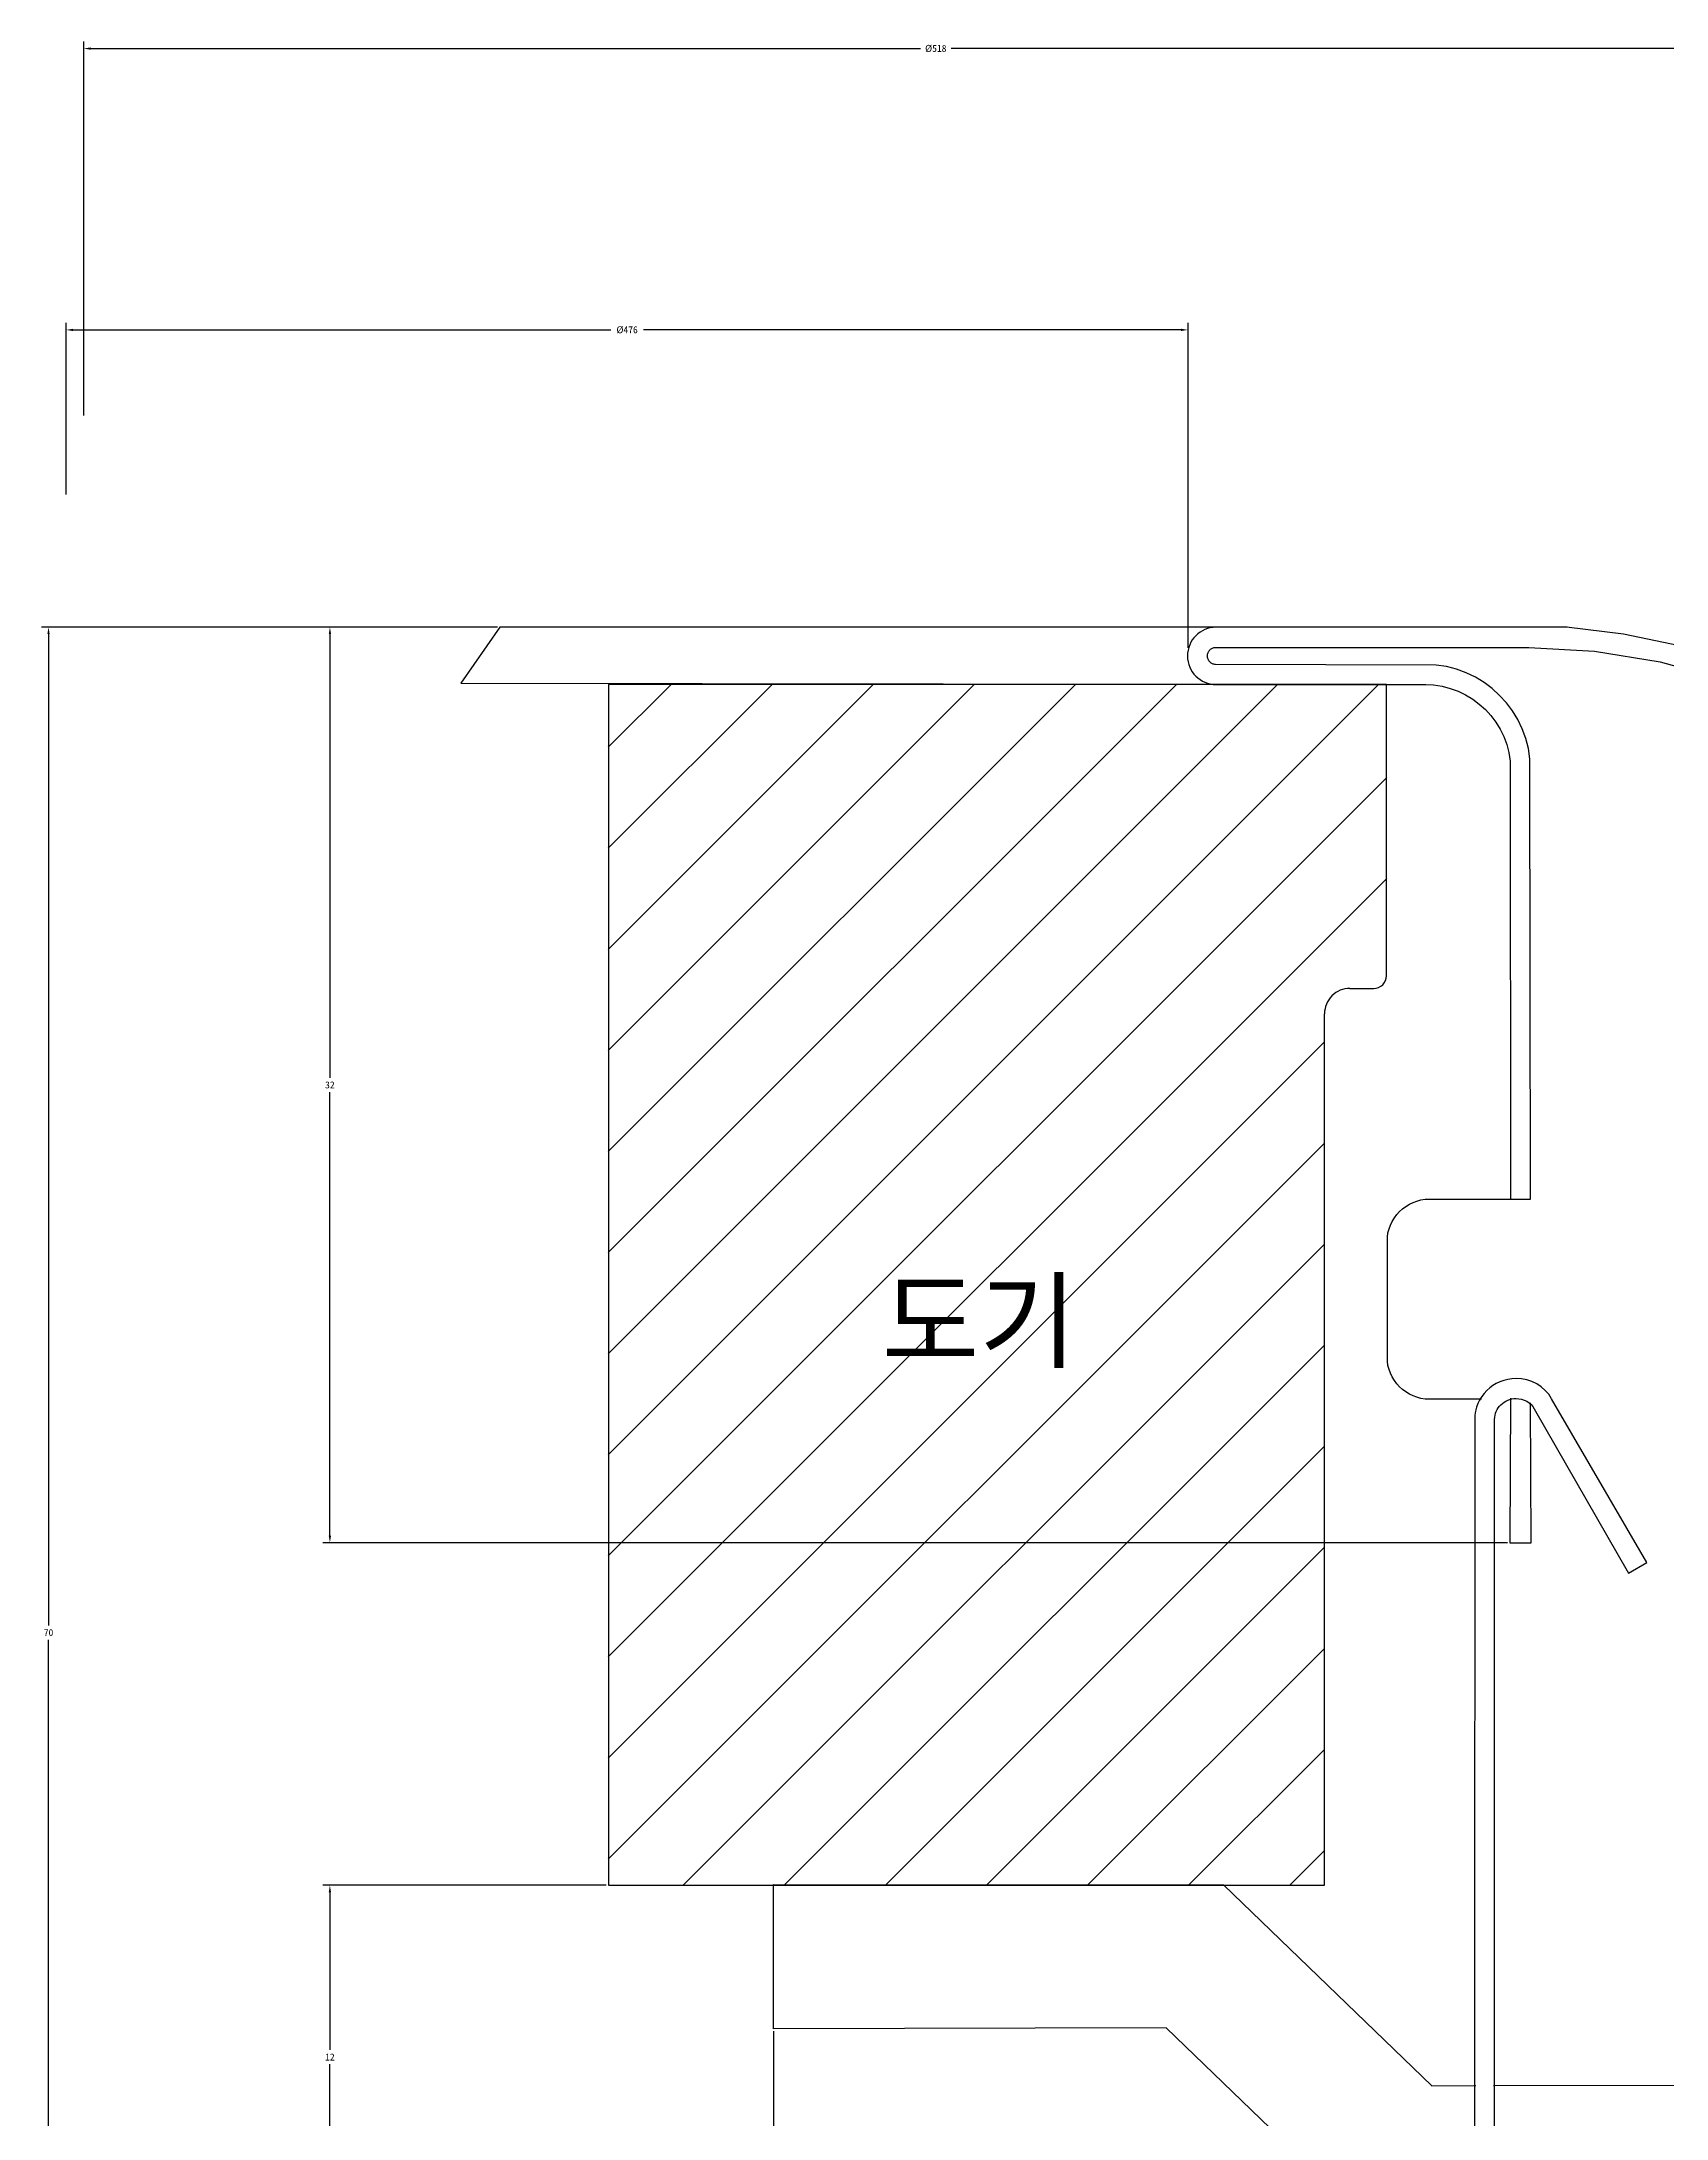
# Model space of a CAD drawing. Header units: inches. Extents: x -832 to -622, y 154 to 451.
# Drawn here: x -754.2 to -712.4, y 245.5 to 298.9 of the extents above; entities that cross this region are included whole.
import ezdxf

# ---------------------------------------------------------------- set-up
doc = ezdxf.new("R2010")
doc.units = ezdxf.units.IN
doc.header["$LTSCALE"] = 0.03937
doc.header["$MEASUREMENT"] = 0
for name, color, linetype in [('002', 7, 'Continuous'), ('______', 7, 'Continuous'), ('DEMA', 5, 'Continuous')]:
    doc.layers.add(name, color=color, linetype=linetype)
doc.dimstyles.get("Standard").update_dxf_attribs({"dimtxt": 0.18, "dimasz": 0.18, "dimexe": 0.18, "dimexo": 0.0625, "dimgap": 0.09, "dimtad": 0, "dimtih": 1, "dimtoh": 1, "dimdec": 4, "dimzin": 0, "dimdsep": 46, "dimtxsty": 'Standard', "dimcen": 0.09, "dimadec": 0, "dimazin": 0, "dimtfac": 1, "dimtdec": 4, "dimtofl": 0, "dimtmove": 0, "dimatfit": 3, "dimfxl": 0, "dimtolj": 1, "dimtzin": 0, "dimarcsym": 0})

# ---------------------------------------------------------------- blocks, each defined once
blk = doc.blocks.new('*D1')
at = {"layer": 'Defpoints', "color": 0}
for p in [(-739.613, 251.463), (-746.78, 242.63), (-719.925, 242.63)]:
    blk.add_point(p, dxfattribs=at)
at = {"layer": 'DEMA', "color": 0, "lineweight": -2}
for p, q in [((-739.676, 251.463), (-746.96, 251.463)), ((-746.78, 251.283), (-746.78, 247.228)), ((-746.78, 242.81), (-746.78, 246.865)), ((-719.988, 242.63), (-746.96, 242.63))]:
    blk.add_line(p, q, dxfattribs=at)
at = {"layer": 'DEMA', "color": 0}
for points in [[(-746.75, 251.283), (-746.81, 251.283), (-746.78, 251.463)], [(-746.81, 242.81), (-746.75, 242.81), (-746.78, 242.63)]]:
    blk.add_solid(points, dxfattribs=at)
at = {"layer": 'DEMA', "color": 0, "insert": (-746.78, 247.046), "char_height": 0.18, "attachment_point": 5}
blk.add_mtext('\\A1;12', dxfattribs=at)
blk = doc.blocks.new('*D2')
at = {"layer": 'Defpoints', "color": 0}
for p in [(-735.373, 247.772), (-700.795, 242.626), (-700.795, 217.076)]:
    blk.add_point(p, dxfattribs=at)
at = {"layer": 'DEMA', "color": 0, "lineweight": -2}
for p, q in [((-735.373, 247.709), (-735.373, 216.896)), ((-700.795, 242.563), (-700.795, 216.896)), ((-735.193, 217.076), (-718.327, 217.076)), ((-700.975, 217.076), (-717.84, 217.076))]:
    blk.add_line(p, q, dxfattribs=at)
at = {"layer": 'DEMA', "color": 0}
for points in [[(-735.193, 217.106), (-735.193, 217.046), (-735.373, 217.076)], [(-700.975, 217.046), (-700.975, 217.106), (-700.795, 217.076)]]:
    blk.add_solid(points, dxfattribs=at)
at = {"layer": 'DEMA', "color": 0, "insert": (-718.084, 217.076), "char_height": 0.18, "attachment_point": 5}
blk.add_mtext('\\A1;47', dxfattribs=at)
blk = doc.blocks.new('*D3')
at = {"layer": 'Defpoints', "color": 0}
for p in [(-746.78, 283.809), (-742.407, 283.809), (-716.44, 260.267)]:
    blk.add_point(p, dxfattribs=at)
at = {"layer": 'DEMA', "color": 0, "lineweight": -2}
for p, q in [((-742.47, 283.809), (-746.96, 283.809)), ((-746.78, 283.629), (-746.78, 272.22)), ((-746.78, 260.447), (-746.78, 271.856)), ((-716.503, 260.267), (-746.96, 260.267))]:
    blk.add_line(p, q, dxfattribs=at)
at = {"layer": 'DEMA', "color": 0}
for points in [[(-746.75, 283.629), (-746.81, 283.629), (-746.78, 283.809)], [(-746.81, 260.447), (-746.75, 260.447), (-746.78, 260.267)]]:
    blk.add_solid(points, dxfattribs=at)
at = {"layer": 'DEMA', "color": 0, "insert": (-746.78, 272.038), "char_height": 0.18, "attachment_point": 5}
blk.add_mtext('\\A1;32', dxfattribs=at)
blk = doc.blocks.new('*D4')
at = {"layer": 'Defpoints', "color": 0}
for p in [(-753.562, 291.451), (-753.562, 287.156), (-724.717, 283.217)]:
    blk.add_point(p, dxfattribs=at)
at = {"layer": 'DEMA', "color": 0, "lineweight": -2}
for p, q in [((-753.562, 287.218), (-753.562, 291.631)), ((-724.717, 283.279), (-724.717, 291.631)), ((-753.382, 291.451), (-739.561, 291.451)), ((-724.897, 291.451), (-738.717, 291.451))]:
    blk.add_line(p, q, dxfattribs=at)
at = {"layer": 'DEMA', "color": 0}
for points in [[(-753.382, 291.481), (-753.382, 291.421), (-753.562, 291.451)], [(-724.897, 291.421), (-724.897, 291.481), (-724.717, 291.451)]]:
    blk.add_solid(points, dxfattribs=at)
at = {"layer": 'DEMA', "color": 0, "insert": (-739.139, 291.451), "char_height": 0.18, "attachment_point": 5}
blk.add_mtext('\\A1;Ø476', dxfattribs=at)
blk = doc.blocks.new('*D5')
at = {"layer": 'Defpoints', "color": 0}
for p in [(-753.11, 298.685), (-753.11, 289.19), (-709.295, 281.804)]:
    blk.add_point(p, dxfattribs=at)
at = {"layer": 'DEMA', "color": 0, "lineweight": -2}
for p, q in [((-753.11, 289.253), (-753.11, 298.865)), ((-752.93, 298.685), (-731.594, 298.685)), ((-709.475, 298.685), (-730.81, 298.685)), ((-709.295, 281.867), (-709.295, 298.865))]:
    blk.add_line(p, q, dxfattribs=at)
at = {"layer": 'DEMA', "color": 0}
for points in [[(-752.93, 298.715), (-752.93, 298.655), (-753.11, 298.685)], [(-709.475, 298.655), (-709.475, 298.715), (-709.295, 298.685)]]:
    blk.add_solid(points, dxfattribs=at)
at = {"layer": 'DEMA', "color": 0, "insert": (-731.202, 298.685), "char_height": 0.18, "attachment_point": 5}
blk.add_mtext('\\A1;Ø518', dxfattribs=at)
blk = doc.blocks.new('*D6')
at = {"layer": 'Defpoints', "color": 0}
for p in [(-742.407, 283.809), (-754.014, 232.105), (-717.364, 232.105)]:
    blk.add_point(p, dxfattribs=at)
at = {"layer": 'DEMA', "color": 0, "lineweight": -2}
for p, q in [((-742.47, 283.809), (-754.194, 283.809)), ((-754.014, 283.629), (-754.014, 258.139)), ((-754.014, 232.285), (-754.014, 257.775)), ((-717.426, 232.105), (-754.194, 232.105))]:
    blk.add_line(p, q, dxfattribs=at)
at = {"layer": 'DEMA', "color": 0}
for points in [[(-753.984, 283.629), (-754.044, 283.629), (-754.014, 283.809)], [(-754.044, 232.285), (-753.984, 232.285), (-754.014, 232.105)]]:
    blk.add_solid(points, dxfattribs=at)
at = {"layer": 'DEMA', "color": 0, "insert": (-754.014, 257.957), "char_height": 0.18, "attachment_point": 5}
blk.add_mtext('\\A1;70', dxfattribs=at)

msp = doc.modelspace()

# ---------------------------------------------------------------- linework, layer by layer
for points in [[(-712.07927, 283.32427), (-713.52095, 283.62772), (-714.98257, 283.80396), (-724.07182, 283.80016), (-724.1448, 283.78904), (-724.21523, 283.77094), (-724.28275, 283.74624), (-724.34699, 283.7153), (-724.40758, 283.6785), (-724.46416, 283.63619), (-724.51634, 283.58875), (-724.56377, 283.53654), (-724.60608, 283.47994), (-724.64289, 283.4193), (-724.67383, 283.355), (-724.69854, 283.28739), (-724.71665, 283.21686), (-724.72779, 283.14376), (-724.73158, 283.06847), (-724.72779, 282.99337), (-724.71665, 282.92043), (-724.69854, 282.85003), (-724.67383, 282.78252), (-724.64288, 282.71828), (-724.60606, 282.65769), (-724.56375, 282.6011), (-724.5163, 282.5489), (-724.4641, 282.50146), (-724.40751, 282.45914), (-724.34689, 282.42231), (-724.28262, 282.39135), (-724.21507, 282.36662), (-724.14459, 282.3485), (-724.07158, 282.33735), (-718.40458, 282.32218), (-718.18561, 282.28879), (-717.97426, 282.23452), (-717.77164, 282.16051), (-717.57887, 282.06789), (-717.39704, 281.95778), (-717.22727, 281.83133), (-717.07067, 281.68965), (-716.92834, 281.53389), (-716.80139, 281.36518), (-716.69093, 281.18464), (-716.59807, 280.99341), (-716.52391, 280.79262), (-716.46957, 280.5834), (-716.43616, 280.36688), (-716.42477, 269.10396), (-715.91033, 269.10396)], [(-715.91033, 269.10396), (-715.92437, 280.41952), (-715.96557, 280.68717), (-716.03254, 280.94576), (-716.12388, 281.1939), (-716.23821, 281.43019), (-716.37413, 281.65324), (-716.53026, 281.86166), (-716.70521, 282.05405), (-716.89758, 282.22902), (-717.10598, 282.38519), (-717.32903, 282.52115), (-717.56533, 282.63551), (-717.8135, 282.72688), (-718.07213, 282.79387), (-718.33986, 282.83509), (-724.01134, 282.84914), (-724.03127, 282.85027), (-724.05088, 282.85361), (-724.07002, 282.85903), (-724.08857, 282.86642), (-724.1064, 282.87568), (-724.12337, 282.88669), (-724.13935, 282.89934), (-724.15421, 282.91351), (-724.16781, 282.9291), (-724.18003, 282.946), (-724.19073, 282.96408), (-724.19978, 282.98325), (-724.20705, 283.00338), (-724.21241, 283.02437), (-724.21572, 283.04611), (-724.21686, 283.06847), (-724.21572, 283.09104), (-724.21241, 283.11295), (-724.20705, 283.13409), (-724.19978, 283.15435), (-724.19073, 283.17363), (-724.18003, 283.19181), (-724.16781, 283.20878), (-724.15421, 283.22443), (-724.13935, 283.23865), (-724.12337, 283.25133), (-724.1064, 283.26237), (-724.08857, 283.27164), (-724.07002, 283.27905), (-724.05088, 283.28447), (-724.03127, 283.28781), (-724.01134, 283.28895), (-715.95676, 283.28895), (-714.26417, 283.19533), (-712.57512, 282.91558), (-710.91145, 282.45135)], [(-716.83382, 232.08992), (-716.83382, 263.44028), (-716.83097, 263.49396), (-716.82262, 263.54636), (-716.80904, 263.59719), (-716.79051, 263.64615), (-716.7673, 263.69293), (-716.73969, 263.73723), (-716.70796, 263.77874), (-716.67238, 263.81717), (-716.63322, 263.85221), (-716.59077, 263.88356), (-716.54531, 263.91092), (-716.4971, 263.93398), (-716.44642, 263.95245), (-716.39355, 263.96601), (-716.33877, 263.97437), (-716.28235, 263.97722), (-716.20946, 263.97236), (-716.13882, 263.95821), (-716.07134, 263.9354), (-716.00793, 263.90459), (-715.9495, 263.8664), (-715.89696, 263.82148), (-715.85122, 263.77048), (-715.8132, 263.71402), (-713.3894, 259.48599), (-712.91712, 259.7583), (-715.36741, 263.97124), (-715.44345, 264.08458), (-715.53376, 264.18613), (-715.63667, 264.27487), (-715.75053, 264.34977), (-715.87368, 264.40981), (-716.00447, 264.45397), (-716.14125, 264.48121), (-716.28235, 264.49052), (-716.3913, 264.48502), (-716.49711, 264.46889), (-716.59925, 264.44269), (-716.69717, 264.40698), (-716.79034, 264.36231), (-716.87822, 264.30926), (-716.96029, 264.24837), (-717.03599, 264.18021), (-717.10479, 264.10534), (-717.16617, 264.02432), (-717.21957, 263.9377), (-717.26447, 263.84605), (-717.30032, 263.74992), (-717.32659, 263.64987), (-717.34275, 263.54648), (-717.36364, 232.1053)]]:
    msp.add_lwpolyline(points)
at = {"layer": '002'}
for p, q in [((-739.62214, 280.72073), (-737.99963, 282.3421)), ((-739.62214, 278.12233), (-735.40151, 282.3421)), ((-739.62214, 272.92495), (-730.20356, 282.3421)), ((-739.62214, 270.32483), (-727.60515, 282.3421)), ((-739.62214, 262.52847), (-719.80822, 282.3421)), ((-739.62214, 267.72642), (-725.00618, 282.3421)), ((-739.62214, 265.12745), (-722.4072, 282.3421)), ((-739.62214, 275.52335), (-732.80253, 282.3421)), ((-719.61624, 282.33356), (-739.61331, 282.33356)), ((-739.61331, 282.33356), (-739.61331, 251.4626)), ((-719.61624, 274.84616), (-719.61624, 282.33356)), ((-739.62214, 259.93007), (-719.60769, 279.94537)), ((-739.62214, 257.33109), (-719.60769, 277.34639)), ((-720.55565, 274.52056), (-719.94183, 274.52056)), ((-721.20684, 251.4626), (-721.20684, 273.86938)), ((-739.62214, 254.73212), (-721.21083, 273.14428)), ((-739.62214, 252.13428), (-721.21083, 270.5453)), ((-737.70396, 251.45292), (-721.21083, 267.9469)), ((-735.10498, 251.45292), (-721.21083, 265.34792)), ((-732.506, 251.45292), (-721.21083, 262.74895)), ((-729.90731, 251.45292), (-721.21083, 260.15054)), ((-727.30891, 251.45292), (-721.21083, 257.55157)), ((-724.70993, 251.45292), (-721.21083, 254.95259)), ((-722.11153, 251.45292), (-721.21083, 252.35418)), ((-739.61331, 251.4626), (-721.20684, 251.4626))]:
    msp.add_line(p, q, dxfattribs=at)
for points in [[(-714.96748, 283.80396), (-742.40726, 283.80908), (-743.41022, 282.36831), (-718.60046, 282.33356)], [(-717.17507, 263.95728), (-718.62049, 263.96298), (-718.72761, 263.97967), (-718.83125, 264.00678), (-718.93081, 264.04374), (-719.02573, 264.08997), (-719.11543, 264.14489), (-719.19932, 264.20792), (-719.27684, 264.27849), (-719.34739, 264.35602), (-719.41042, 264.43993), (-719.46533, 264.52965), (-719.51155, 264.62459), (-719.54851, 264.72419), (-719.57562, 264.82787), (-719.59231, 264.93504), (-719.59231, 268.12565), (-719.57562, 268.23283), (-719.54851, 268.33654), (-719.51155, 268.43617), (-719.46533, 268.53116), (-719.41042, 268.62093), (-719.34739, 268.70489), (-719.27684, 268.78247), (-719.19932, 268.8531), (-719.11543, 268.91618), (-719.02573, 268.97115), (-718.93081, 269.01742), (-718.83125, 269.05441), (-718.72761, 269.08155), (-718.62049, 269.09826), (-715.91033, 269.10396)], [(-716.42477, 263.98805), (-716.44015, 260.26733), (-715.89552, 260.26733), (-715.91033, 263.86271)], [(-717.31749, 242.64078), (-719.9253, 242.63024), (-725.28305, 247.79772), (-735.37288, 247.77179), (-735.37288, 251.47741), (-723.8051, 251.47286), (-718.44835, 246.30567), (-717.31749, 246.31592)], [(-716.86401, 246.31592), (-700.79474, 246.33159), (-700.79474, 242.62597), (-716.86401, 242.64078)]]:
    msp.add_lwpolyline(points, dxfattribs=at)
for centre, radius, start, end in [((-720.55565, 273.86938), 0.65119, 89.999957, 180.000043), ((-719.94183, 274.84616), 0.32559, 269.999957, 0.000043)]:
    msp.add_arc(centre, radius, start, end, dxfattribs=at)

# ---------------------------------------------------------------- texts
at = {"layer": '______', "insert": (-732.59532, 264.75825), "char_height": 2, "width": 6.7831325, "attachment_point": 7, "line_spacing_factor": 0.963855}
msp.add_mtext('\\fArial;도기', dxfattribs=at)

# ---------------------------------------------------------------- dimensions: what is measured, and where the dimension line sits
at = {"layer": 'DEMA'}
for base, p1, p2, text, picture, middle in [((-753.10964, 298.68501), (-709.29496, 281.80431), (-753.10964, 289.19037), 'Ø518', '*D5', (-731.2023, 298.68501)), ((-753.56177, 291.451), (-724.71665, 283.21686), (-753.56177, 287.15581), 'Ø476', '*D4', (-739.13921, 291.451)), ((-700.79474, 217.07636), (-735.37288, 247.77179), (-700.79474, 242.62597), '47', '*D2', (-718.08381, 217.07636))]:
    dim = msp.add_linear_dim(base=base, p1=p1, p2=p2, text=text, dimstyle='Standard', override={"dimtmove": 1}, dxfattribs=at)
    dim.commit()
    dim.dimension.update_dxf_attribs({"geometry": picture, "text_midpoint": middle})
for base, p1, p2, text, picture, middle in [((-754.0139, 232.1053), (-742.40726, 283.80908), (-717.36364, 232.1053), '70', '*D6', (-754.0139, 257.95719)), ((-746.77989, 283.80908), (-716.44015, 260.26733), (-742.40726, 283.80908), '32', '*D3', (-746.77989, 272.03821)), ((-746.77989, 242.63024), (-739.61331, 251.4626), (-719.9253, 242.63024), '12', '*D1', (-746.77989, 247.04642))]:
    dim = msp.add_linear_dim(base=base, p1=p1, p2=p2, angle=90, text=text, dimstyle='Standard', override={"dimtmove": 1}, dxfattribs=at)
    dim.commit()
    dim.dimension.update_dxf_attribs({"geometry": picture, "text_midpoint": middle})

doc.saveas('drawing.dxf')
